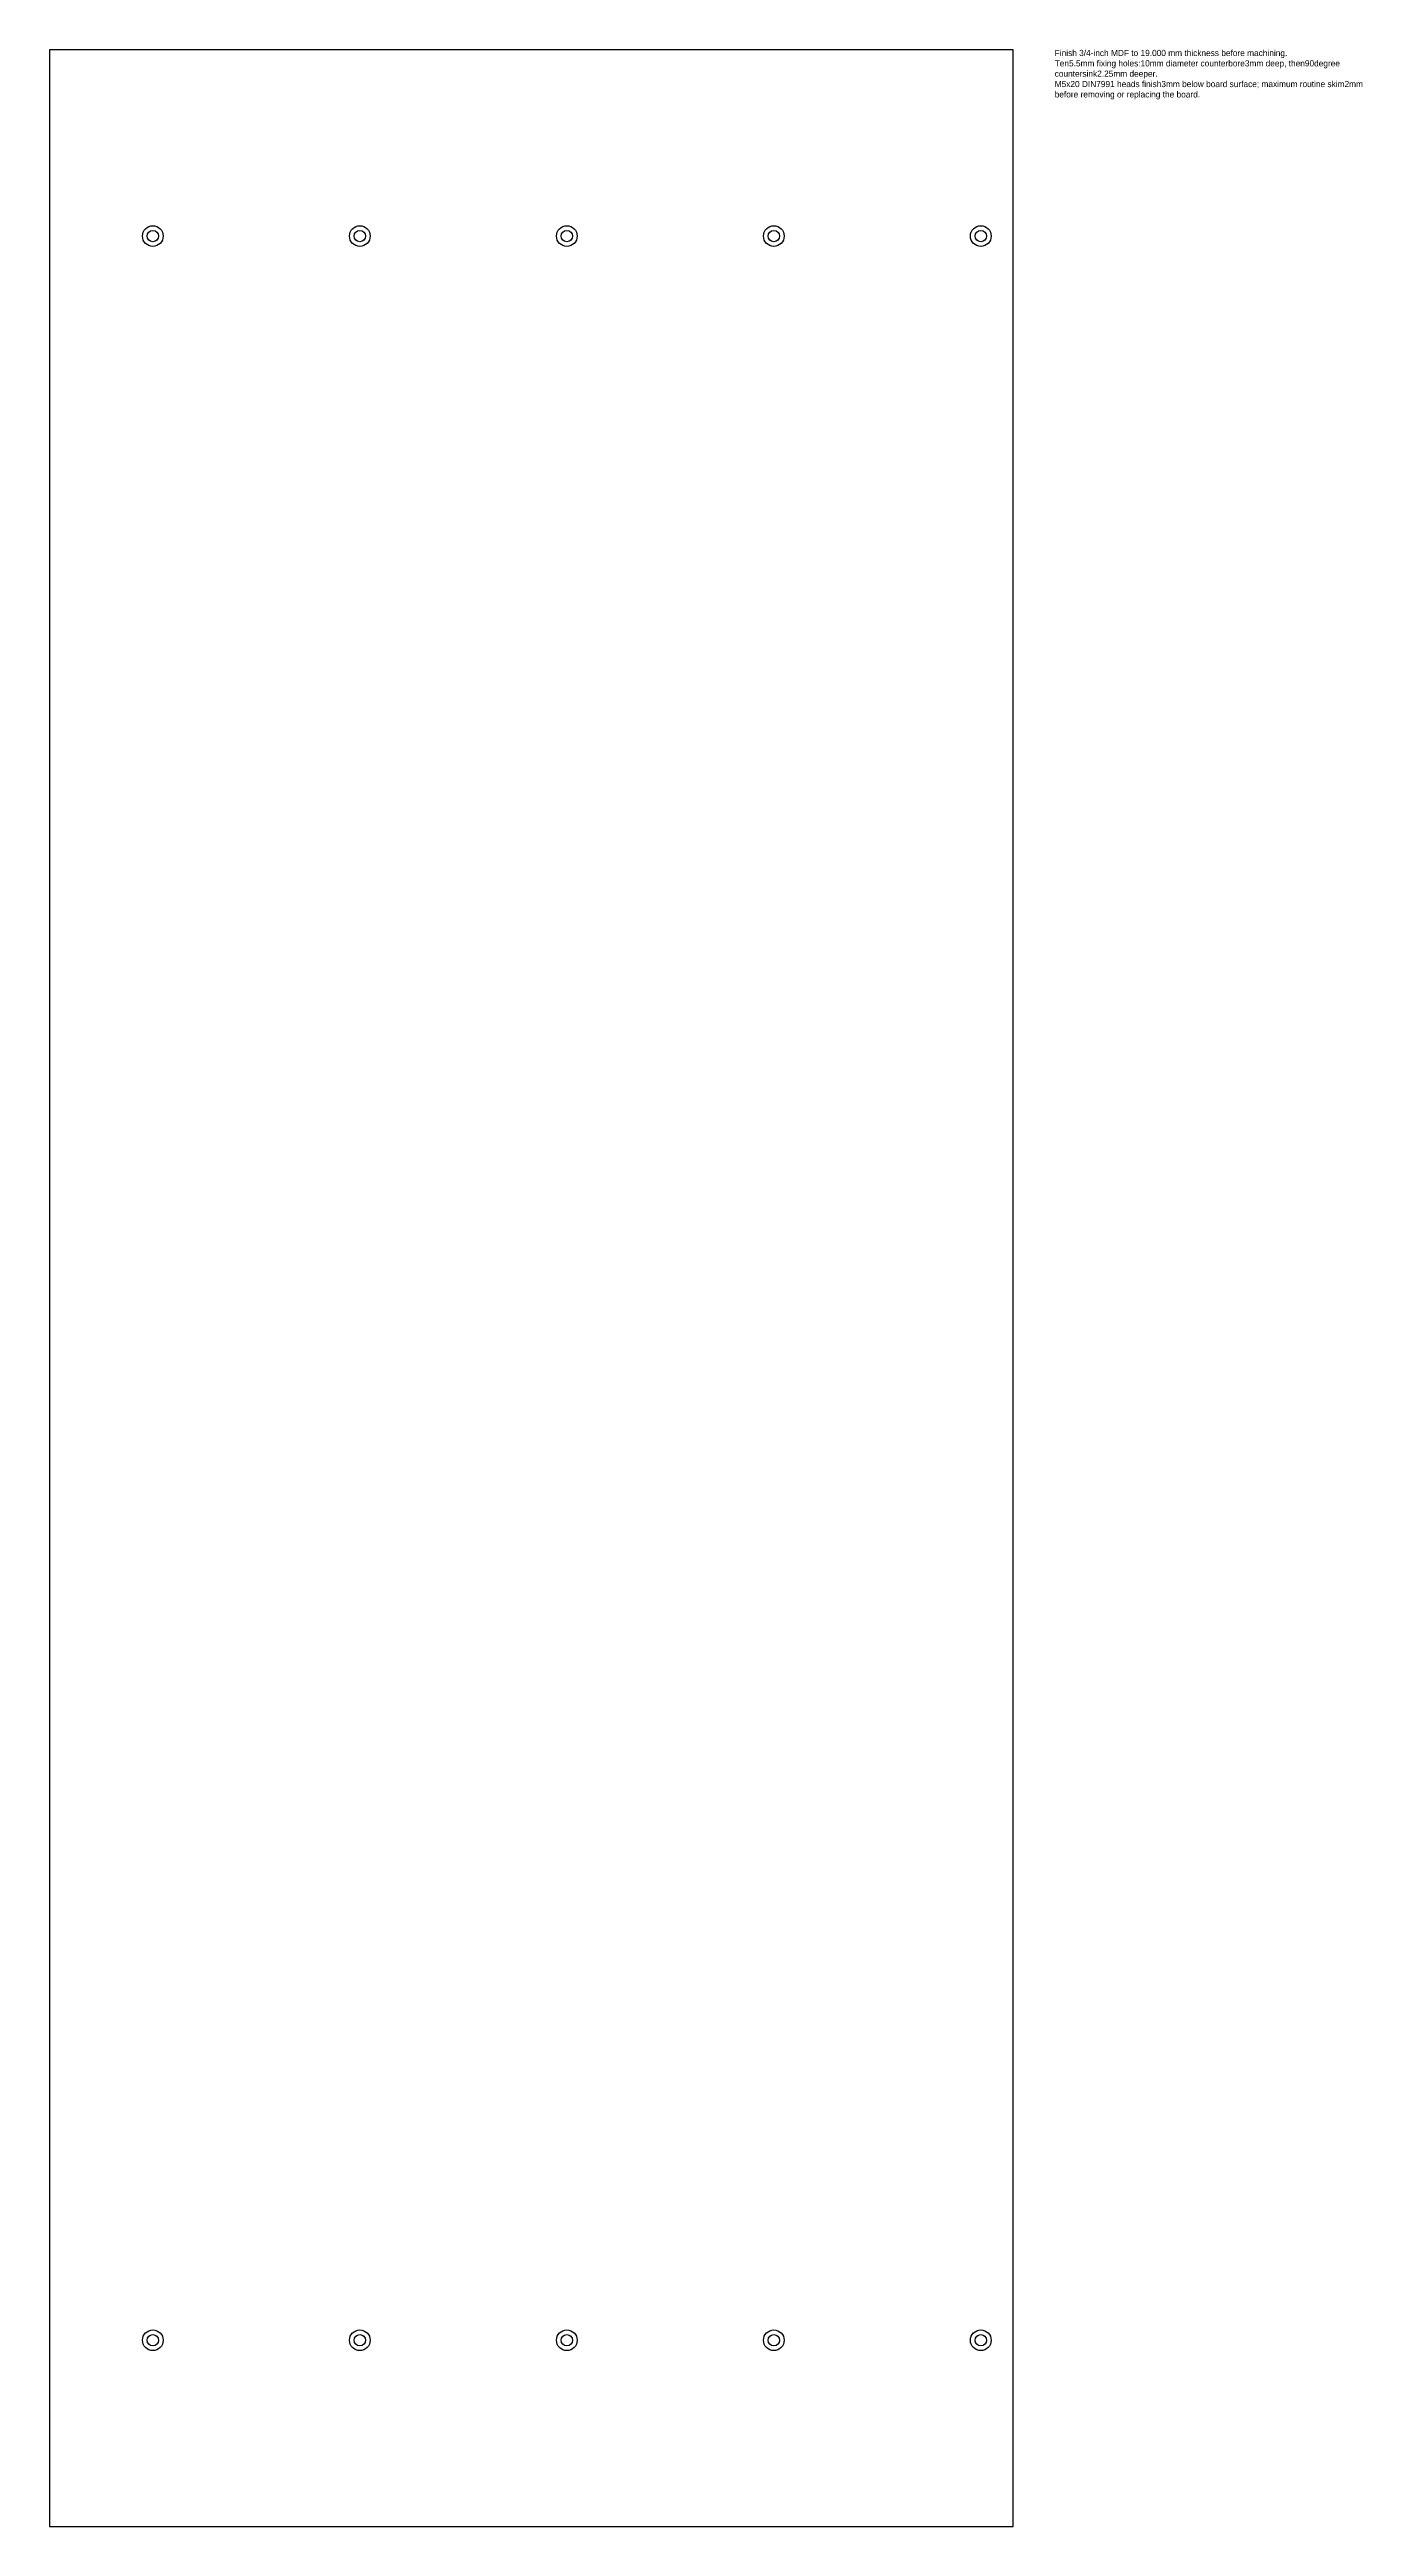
# Model space of a CAD drawing. Header units: millimetres. Extents: x 0 to 634, y 0 to 1197.
import ezdxf

# ---------------------------------------------------------------- set-up
doc = ezdxf.new("R2010")
doc.units = ezdxf.units.MM
for name, color, linetype in [('CUT_HOLES', 7, 'Continuous'), ('CUT_OUTER', 7, 'Continuous'), ('MACHINING_NOTES', 7, 'Continuous'), ('MILL_TOP_POCKET_DEPTH_3_PLUS_CSK', 7, 'Continuous')]:
    doc.layers.add(name, color=color, linetype=linetype)

msp = doc.modelspace()

# ---------------------------------------------------------------- linework, layer by layer
at = {"layer": 'CUT_HOLES'}
for centre in [(49.9, 1107), (149.9, 1107), (249.9, 1107), (349.9, 1107), (449.9, 1107), (49.9, 90), (149.9, 90), (249.9, 90), (349.9, 90), (449.9, 90)]:
    msp.add_circle(centre, 2.75, dxfattribs=at)
at = {"layer": 'CUT_OUTER'}
msp.add_lwpolyline([(0, 0), (465.6, 0), (465.6, 1197), (0, 1197)], close=True, dxfattribs=at)
at = {"layer": 'MILL_TOP_POCKET_DEPTH_3_PLUS_CSK'}
for centre in [(49.9, 1107), (149.9, 1107), (249.9, 1107), (349.9, 1107), (449.9, 1107), (49.9, 90), (149.9, 90), (249.9, 90), (349.9, 90), (449.9, 90)]:
    msp.add_circle(centre, 5, dxfattribs=at)

# ---------------------------------------------------------------- texts
at = {"layer": 'MACHINING_NOTES', "insert": (485.6, 1197), "char_height": 3, "width": 150, "attachment_point": 1}
msp.add_mtext('Finish 3/4-inch MDF to 19.000 mm thickness before machining.\\PTen5.5mm fixing holes:10mm diameter counterbore3mm deep, then90degree countersink2.25mm deeper.\\PM5x20 DIN7991 heads finish3mm below board surface; maximum routine skim2mm before removing or replacing the board.', dxfattribs=at)

doc.saveas('drawing.dxf')
